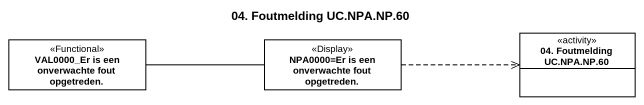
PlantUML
@startuml
title 04. Foutmelding UC.NPA.NP.60
hide circle
hide empty members
class "VAL0000_Er is een onverwachte fout opgetreden." as VAL0000_Er_is_een <<Functional>>
class "NPA0000=Er is een onverwachte fout opgetreden." as NPA0000_Er_is_een <<Display>>
class "04. Foutmelding UC.NPA.NP.60" as c04_Foutmelding_UC_NPA_NP_60 <<activity>>
VAL0000_Er_is_een -right- NPA0000_Er_is_een
NPA0000_Er_is_een .right.> c04_Foutmelding_UC_NPA_NP_60
@enduml
